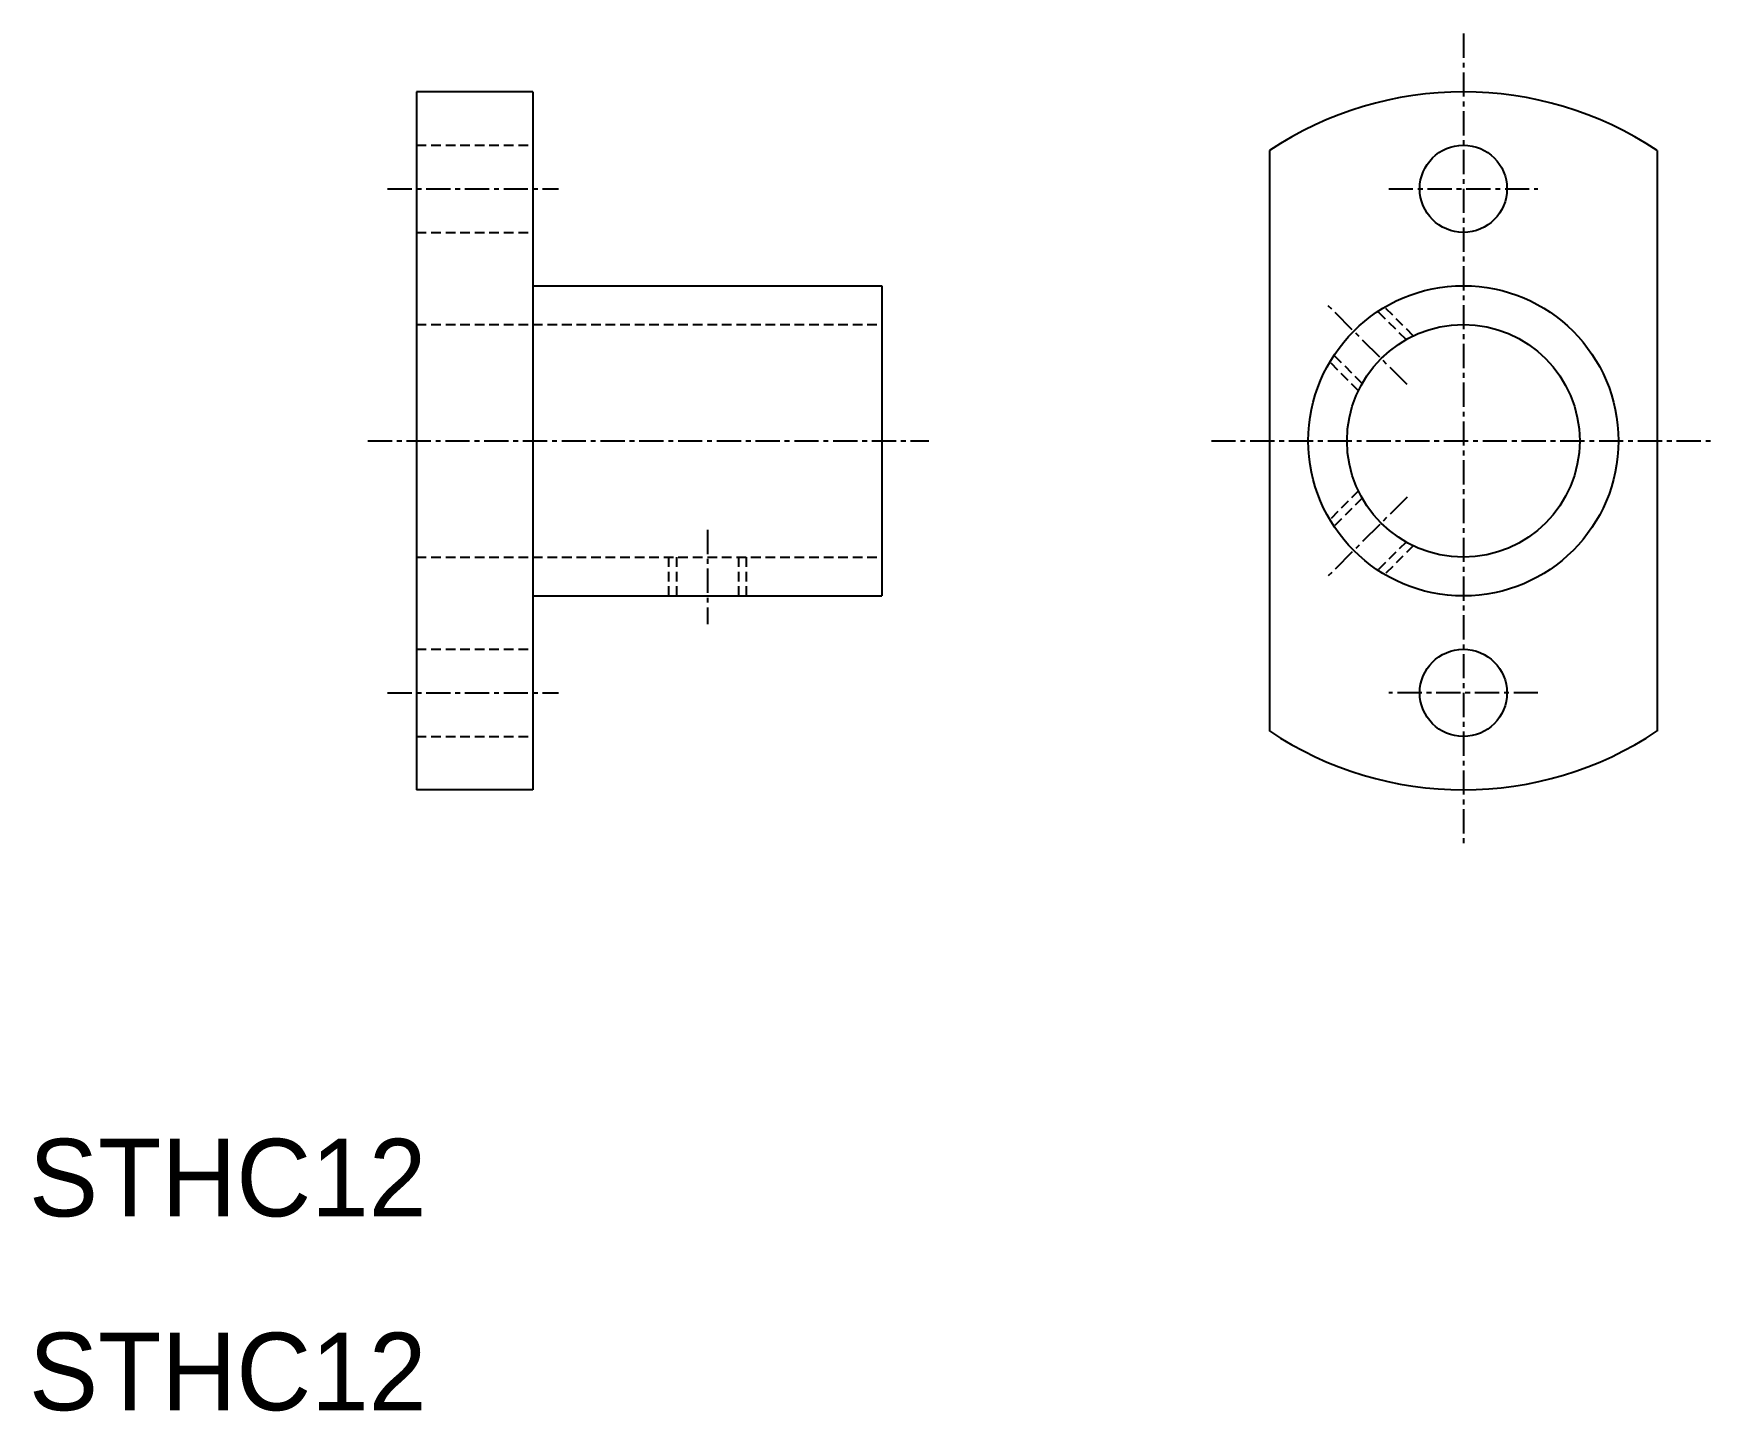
# Model space of a CAD drawing. Extents: x 10.2 to 97, y 9.9 to 81.
import ezdxf

# ---------------------------------------------------------------- set-up
doc = ezdxf.new("R2010")
doc.units = 0
doc.linetypes.add('CENTER', pattern=[2, 1.25, -0.25, 0.25, -0.25])
doc.linetypes.add('DASHED', pattern=[0.75, 0.5, -0.25])
doc.layers.get('0').update_dxf_attribs({"linetype": 'CONTINUOUS'})
doc.layers.add('CENTER', color=1, linetype='CENTER')

msp = doc.modelspace()

# ---------------------------------------------------------------- linework, layer by layer
at = {"color": 7, "linetype": 'CONTINUOUS'}
for p, q in [((30, 78), (30, 42)), ((36, 78), (30, 78)), ((36, 78), (36, 42)), ((74, 74.967), (74, 45.033)), ((94, 74.967), (94, 45.033)), ((30, 69), (30, 69)), ((36, 68), (54, 68)), ((54, 68), (54, 52)), ((30, 60), (30, 60)), ((36, 52), (54, 52)), ((36, 42), (30, 42))]:
    msp.add_line(p, q, dxfattribs=at)
at = {"color": 3, "linetype": 'DASHED'}
for p, q in [((30, 75.25), (36, 75.25)), ((30, 70.75), (36, 70.75)), ((81.414, 65.414), (79.937, 66.891)), ((30, 66), (54, 66)), ((81.042, 65.22), (79.589, 66.674)), ((78.78, 62.958), (77.326, 64.411)), ((78.586, 62.586), (77.108, 64.063)), ((78.586, 57.414), (77.108, 55.937)), ((78.78, 57.042), (77.326, 55.589)), ((81.042, 54.78), (79.589, 53.326)), ((30, 54), (54, 54)), ((43, 54), (43, 52)), ((43.4, 54), (43.4, 52)), ((46.6, 54), (46.6, 52)), ((47, 54), (47, 52)), ((81.414, 54.586), (79.937, 53.109)), ((30, 49.25), (36, 49.25)), ((30, 44.75), (36, 44.75))]:
    msp.add_line(p, q, dxfattribs=at)
at = {"color": 7, "linetype": 'CONTINUOUS'}
for centre, radius in [((84, 73), 2.25), ((84, 60), 8), ((84, 60), 6), ((84, 47), 2.25)]:
    msp.add_circle(centre, radius, dxfattribs=at)
for start, end in [(56.25101, 123.74899), (236.25101, 303.74899)]:
    msp.add_arc((84, 60), 18, start, end, dxfattribs=at)
at = {"layer": 'CENTER', "color": 1, "linetype": 'CENTER'}
for p, q in [((84, 81), (84, 39)), ((28.495, 73), (37.312, 73)), ((80.151, 73), (87.849, 73)), ((81.099, 62.9), (76.929, 67.071)), ((27.486, 60), (56.427, 60)), ((71, 60), (97, 60)), ((81.099, 57.1), (76.929, 52.929)), ((45, 55.408), (45, 50.542)), ((28.495, 47), (37.312, 47)), ((87.849, 47), (80.151, 47))]:
    msp.add_line(p, q, dxfattribs=at)

# ---------------------------------------------------------------- texts
at = {"color": 7, "linetype": 'CONTINUOUS'}
for p in [(10, 20), (10, 10)]:
    msp.add_text('STHC12', height=4, dxfattribs=at).set_placement(p)

doc.saveas('drawing.dxf')
